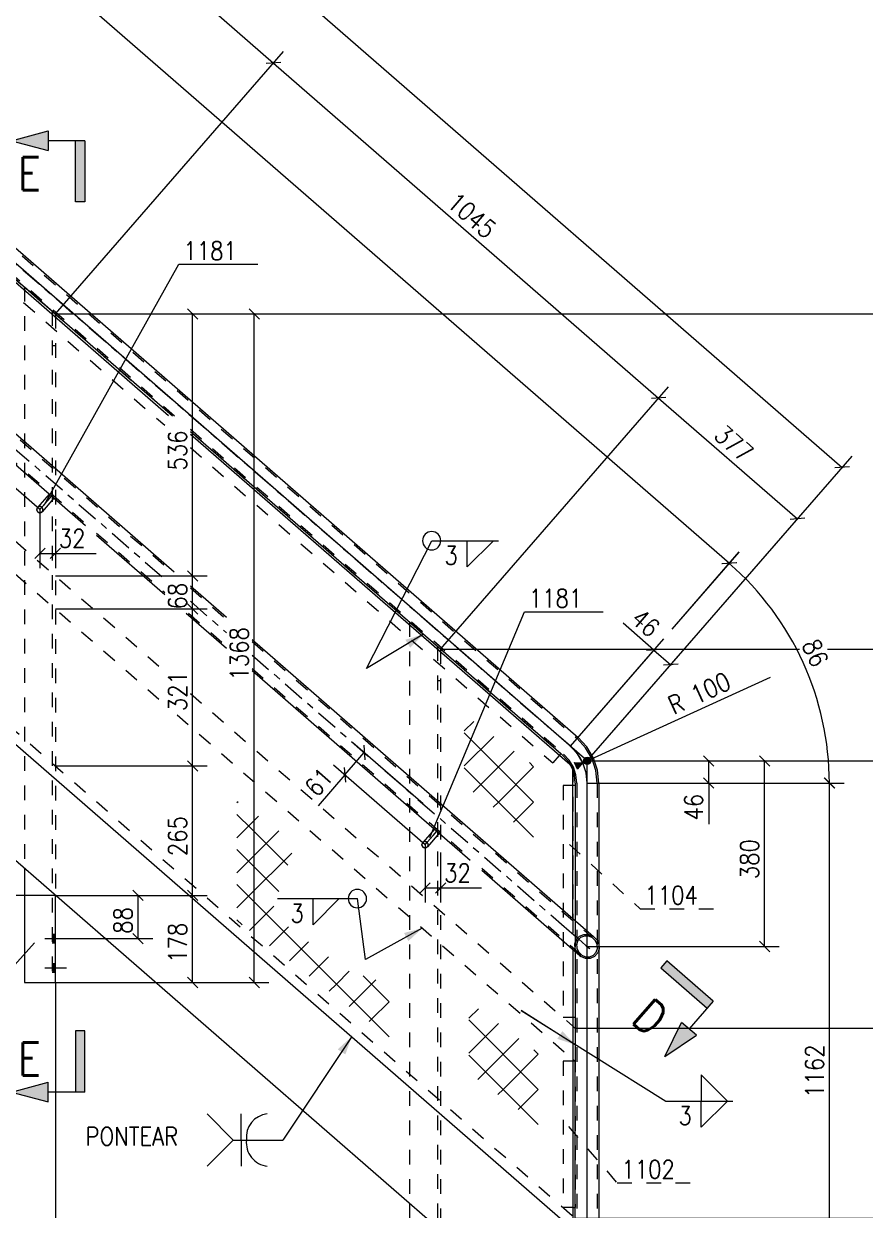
# Model space of a CAD drawing. Header units: millimetres. Extents: x 5 to 846, y 5 to 599.
# Drawn here: x 666.5 to 781.3, y 139 to 300.9 of the extents above; entities that cross this region are included whole.
import ezdxf

# ---------------------------------------------------------------- set-up
doc = ezdxf.new("R2010")
doc.units = ezdxf.units.MM
for name, pattern in [('XKITLINE00', [0]), ('XKITLINE02', [4, 2, -2]), ('XKITLINE03', [6, 3, -1, 1, -1])]:
    doc.linetypes.add(name, pattern=pattern)
for name, color, linetype, lineweight in [('Corte', 7, 'Continuous', 0), ('Cota', 4, 'Continuous', 0), ('Marca da peça', 2, 'Continuous', 0), ('Objeto gráfico', 3, 'Continuous', 0), ('Parafuso', 3, 'Continuous', 0), ('Peça', 2, 'Continuous', 0), ('Solda', 1, 'Continuous', 0)]:
    doc.layers.add(name, color=color, linetype=linetype, lineweight=lineweight)
doc.styles.add('ROMANS', font='ROMANS__.TTF')
doc.styles.add('SIMPLEX', font='SIMPLEX_.TTF')

# ---------------------------------------------------------------- blocks, each defined once
blk = doc.blocks.new('*A59')
at = {"layer": 'Peça', "color": 4, "linetype": 'XKITLINE00', "lineweight": 0}
for p, q in [((686.26, 247.41), (560.17, 357.06)), ((553.63, 299.78), (741.41, 136.49)), ((741.35, 199.51), (689.22, 244.84)), ((741.41, 178.83), (741.41, 199.37)), ((741.41, 174.61), (741.41, 136.49))]:
    blk.add_line(p, q, dxfattribs=at)
at = {"layer": 'Peça', "color": 7, "linetype": 'XKITLINE02', "lineweight": 0}
for p, q in [((741.35, 199.51), (741.41, 199.46)), ((741.41, 199.46), (741.41, 178.83)), ((741.41, 178.83), (741.41, 174.61))]:
    blk.add_line(p, q, dxfattribs=at)
blk = doc.blocks.new('*A60')
at = {"layer": 'Peça', "color": 7, "linetype": 'XKITLINE02', "lineweight": 0}
for p, q in [((561.71, 355.72), (560.83, 354.72)), ((560.83, 354.72), (685.72, 246.12)), ((689.22, 243.08), (738.66, 200.08)), ((739.54, 201.09), (738.66, 200.08))]:
    blk.add_line(p, q, dxfattribs=at)
at = {"layer": 'Peça', "color": 4, "linetype": 'XKITLINE00', "lineweight": 0}
for p, q in [((561.93, 355.97), (561.71, 355.72)), ((561.93, 355.97), (686.77, 247.41)), ((689.22, 245.29), (739.76, 201.34)), ((739.76, 201.34), (739.54, 201.09))]:
    blk.add_line(p, q, dxfattribs=at)
blk = doc.blocks.new('*A61')
at = {"layer": 'Peça'}
blk.add_hatch(color=7, dxfattribs=at).paths.add_polyline_path([(743.33, 199.84), (743.31, 199.84), (743.28, 199.85), (743.26, 199.85), (743.24, 199.86), (743.21, 199.86), (743.19, 199.87), (743.17, 199.88), (743.14, 199.89), (743.12, 199.9), (743.1, 199.91), (743.08, 199.92), (743.06, 199.94), (743.04, 199.95), (743.02, 199.97), (743, 199.99), (742.99, 200), (742.97, 200.02), (742.96, 200.04), (742.94, 200.06), (742.93, 200.08), (742.92, 200.1), (742.91, 200.13), (742.9, 200.15), (742.89, 200.17), (742.88, 200.2), (742.87, 200.22), (742.87, 200.24), (742.86, 200.27), (742.86, 200.29), (742.86, 200.32), (742.86, 200.34), (742.86, 200.37), (742.86, 200.39), (742.86, 200.41), (742.87, 200.44), (742.87, 200.46), (742.88, 200.49), (742.89, 200.51), (742.9, 200.53), (742.91, 200.55), (742.92, 200.58), (742.93, 200.6), (742.94, 200.62), (742.96, 200.64), (742.97, 200.66), (742.99, 200.68), (743, 200.69), (743.02, 200.71), (743.04, 200.73), (743.06, 200.74), (743.08, 200.76), (743.1, 200.77), (743.12, 200.78), (743.14, 200.79), (743.17, 200.8), (743.19, 200.81), (743.21, 200.82), (743.24, 200.83), (743.26, 200.83), (743.28, 200.84), (743.31, 200.84), (743.33, 200.84), (743.36, 200.84), (743.38, 200.84), (743.41, 200.84), (743.43, 200.84), (743.46, 200.83), (743.48, 200.83), (743.5, 200.82), (743.53, 200.81), (743.55, 200.8), (743.57, 200.79), (743.59, 200.78), (743.61, 200.77), (743.64, 200.76), (743.66, 200.74), (743.67, 200.73), (743.69, 200.71), (743.71, 200.69), (743.73, 200.68), (743.74, 200.66), (743.76, 200.64), (743.77, 200.62), (743.79, 200.6), (743.8, 200.58), (743.81, 200.55), (743.82, 200.53), (743.83, 200.51), (743.84, 200.49), (743.84, 200.46), (743.85, 200.44), (743.85, 200.41), (743.86, 200.39), (743.86, 200.37), (743.86, 200.34), (743.86, 200.32), (743.86, 200.29), (743.85, 200.27), (743.85, 200.24), (743.84, 200.22), (743.84, 200.2), (743.83, 200.17), (743.82, 200.15), (743.81, 200.13), (743.8, 200.1), (743.79, 200.08), (743.77, 200.06), (743.76, 200.04), (743.74, 200.02), (743.73, 200), (743.71, 199.99), (743.69, 199.97), (743.67, 199.95), (743.66, 199.94), (743.64, 199.92), (743.61, 199.91), (743.59, 199.9), (743.57, 199.89), (743.55, 199.88), (743.53, 199.87), (743.5, 199.86), (743.48, 199.86), (743.46, 199.85), (743.43, 199.85), (743.41, 199.84), (743.38, 199.84), (743.36, 199.84)], flags=17)
blk.add_hatch(color=7, dxfattribs=at).paths.add_polyline_path([(743.33, 199.84), (743.31, 199.84), (743.28, 199.85), (743.26, 199.85), (743.24, 199.86), (743.21, 199.86), (743.19, 199.87), (743.17, 199.88), (743.14, 199.89), (743.12, 199.9), (743.1, 199.91), (743.08, 199.92), (743.06, 199.94), (743.04, 199.95), (743.02, 199.97), (743, 199.99), (742.99, 200), (742.97, 200.02), (742.96, 200.04), (742.94, 200.06), (742.93, 200.08), (742.92, 200.1), (742.91, 200.13), (742.9, 200.15), (742.89, 200.17), (742.88, 200.2), (742.87, 200.22), (742.87, 200.24), (742.86, 200.27), (742.86, 200.29), (742.86, 200.32), (742.86, 200.34), (742.86, 200.37), (742.86, 200.39), (742.86, 200.41), (742.87, 200.44), (742.87, 200.46), (742.88, 200.49), (742.89, 200.51), (742.9, 200.53), (742.91, 200.55), (742.92, 200.58), (742.93, 200.6), (742.94, 200.62), (742.96, 200.64), (742.97, 200.66), (742.99, 200.68), (743, 200.69), (743.02, 200.71), (743.04, 200.73), (743.06, 200.74), (743.08, 200.76), (743.1, 200.77), (743.12, 200.78), (743.14, 200.79), (743.17, 200.8), (743.19, 200.81), (743.21, 200.82), (743.24, 200.83), (743.26, 200.83), (743.28, 200.84), (743.31, 200.84), (743.33, 200.84), (743.36, 200.84), (743.38, 200.84), (743.41, 200.84), (743.43, 200.84), (743.46, 200.83), (743.48, 200.83), (743.5, 200.82), (743.53, 200.81), (743.55, 200.8), (743.57, 200.79), (743.59, 200.78), (743.61, 200.77), (743.64, 200.76), (743.66, 200.74), (743.67, 200.73), (743.69, 200.71), (743.71, 200.69), (743.73, 200.68), (743.74, 200.66), (743.76, 200.64), (743.77, 200.62), (743.79, 200.6), (743.8, 200.58), (743.81, 200.55), (743.82, 200.53), (743.83, 200.51), (743.84, 200.49), (743.84, 200.46), (743.85, 200.44), (743.85, 200.41), (743.86, 200.39), (743.86, 200.37), (743.86, 200.34), (743.86, 200.32), (743.86, 200.29), (743.85, 200.27), (743.85, 200.24), (743.84, 200.22), (743.84, 200.2), (743.83, 200.17), (743.82, 200.15), (743.81, 200.13), (743.8, 200.1), (743.79, 200.08), (743.77, 200.06), (743.76, 200.04), (743.74, 200.02), (743.73, 200), (743.71, 199.99), (743.69, 199.97), (743.67, 199.95), (743.66, 199.94), (743.64, 199.92), (743.61, 199.91), (743.59, 199.9), (743.57, 199.89), (743.55, 199.88), (743.53, 199.87), (743.5, 199.86), (743.48, 199.86), (743.46, 199.85), (743.43, 199.85), (743.41, 199.84), (743.38, 199.84), (743.36, 199.84)], flags=17)
at = {"layer": 'Peça', "color": 7, "linetype": 'XKITLINE00', "lineweight": 0}
for p, q in [((743.36, 200.34), (551.69, 367.01)), ((743.36, 119.82), (743.36, 200.34))]:
    blk.add_line(p, q, dxfattribs=at)
at = {"layer": 'Peça', "color": 7, "linetype": 'XKITLINE02', "lineweight": 0}
for p, q in [((563.65, 358.46), (741.98, 203.39)), ((561.82, 356.36), (687.1, 247.41)), ((561.93, 355.97), (686.77, 247.41)), ((689.22, 245.57), (740.15, 201.28)), ((689.22, 245.29), (739.76, 201.34)), ((743.15, 202.12), (741.98, 203.39)), ((740.92, 200.46), (740.15, 201.28)), ((744.03, 200.64), (743.15, 202.12)), ((741.49, 199.49), (740.92, 200.46)), ((741.1, 199.73), (741.29, 199.4)), ((741.29, 199.4), (741.41, 199.03)), ((741.84, 198.42), (741.49, 199.49)), ((744.57, 199.01), (744.03, 200.64)), ((741.96, 197.3), (741.84, 198.42)), ((744.75, 197.3), (744.57, 199.01)), ((741.75, 196.97), (741.75, 165.32)), ((741.96, 197.3), (741.96, 119.82)), ((744.75, 197.3), (744.75, 119.82)), ((744.97, 175.35), (744.97, 174.61)), ((741.75, 163.88), (741.75, 139.42))]:
    blk.add_line(p, q, dxfattribs=at)
at = {"layer": 'Peça', "color": 4, "linetype": 'XKITLINE00', "lineweight": 0}
for p, q in [((563.79, 358.62), (742.12, 203.55)), ((743.32, 202.25), (742.12, 203.55)), ((739.76, 201.34), (740.01, 201.12)), ((740.74, 200.33), (740.01, 201.12)), ((744.22, 200.73), (743.32, 202.25)), ((744.78, 199.06), (744.22, 200.73)), ((740.74, 200.33), (741.1, 199.73)), ((741.41, 199.03), (741.63, 198.38)), ((741.75, 197.3), (741.63, 198.38)), ((744.97, 197.3), (744.78, 199.06)), ((741.75, 197.3), (741.75, 196.97)), ((744.97, 197.3), (744.97, 175.35)), ((744.97, 174.61), (744.97, 119.82)), ((741.75, 165.32), (741.75, 163.88)), ((741.75, 137.97), (741.75, 139.42))]:
    blk.add_line(p, q, dxfattribs=at)
at = {"layer": 'Peça', "color": 7, "linetype": 'XKITLINE03', "lineweight": 0}
for p, q in [((741.07, 202.33), (562.73, 357.41)), ((742.03, 201.29), (741.07, 202.33)), ((742.76, 200.07), (742.03, 201.29)), ((743.21, 198.72), (742.76, 200.07)), ((743.36, 197.3), (743.21, 198.72)), ((743.36, 119.82), (743.36, 197.3))]:
    blk.add_line(p, q, dxfattribs=at)
at = {"layer": 'Peça', "color": 7, "linetype": 'XKITLINE00', "lineweight": 0}
blk.add_circle((743.36, 200.34), 0.5, dxfattribs=at)
blk.add_circle((743.36, 200.34), 0.5, dxfattribs=at)
blk = doc.blocks.new('*A62')
at = {"layer": 'Peça', "color": 4, "linetype": 'XKITLINE00', "lineweight": 0}
blk.add_line((741.75, 120.3), (553.3, 284.17), dxfattribs=at)
at = {"layer": 'Peça', "color": 7, "linetype": 'XKITLINE02', "lineweight": 0}
blk.add_line((634.15, 231.53), (741.41, 138.26), dxfattribs=at)
blk = doc.blocks.new('*A63')
at = {"layer": 'Peça', "color": 7, "linetype": 'XKITLINE02', "lineweight": 0}
for p, q in [((553.63, 327.45), (685.72, 212.6)), ((553.63, 322.95), (685.72, 208.09)), ((689.22, 209.55), (741.41, 164.16)), ((687.42, 206.61), (741.41, 159.66))]:
    blk.add_line(p, q, dxfattribs=at)
at = {"layer": 'Peça', "color": 4, "linetype": 'XKITLINE00', "lineweight": 0}
for p, q in [((741.41, 164.16), (741.75, 163.88)), ((741.75, 163.88), (741.75, 159.37)), ((741.41, 159.66), (741.75, 159.37))]:
    blk.add_line(p, q, dxfattribs=at)
blk = doc.blocks.new('*A65')
at = {"layer": 'Parafuso'}
for points in [[(670.8, 175.51), (670.38, 175.51), (670.38, 176.71), (670.8, 176.71)], [(670.8, 171.51), (670.38, 171.51), (670.38, 172.71), (670.8, 172.71)]]:
    blk.add_hatch(color=7, dxfattribs=at).paths.add_polyline_path(points, flags=17)
at = {"layer": 'Parafuso', "color": 7, "linetype": 'XKITLINE00', "lineweight": 0}
for p, q in [((670.38, 176.71), (670.8, 176.71)), ((669.38, 176.11), (672.34, 176.11)), ((670.38, 175.51), (670.8, 175.51)), ((669.38, 172.11), (672.34, 172.11)), ((670.38, 172.71), (670.8, 172.71)), ((670.38, 171.51), (670.8, 171.51))]:
    blk.add_line(p, q, dxfattribs=at)
blk = doc.blocks.new('*A67')
at = {"layer": 'Peça', "color": 7, "linetype": 'XKITLINE03', "lineweight": 0}
for p, q in [((556.3, 337.69), (685.72, 225.15)), ((689.22, 222.11), (694.14, 217.83)), ((697.64, 214.78), (738.72, 179.06)), ((738.72, 179.06), (739.84, 178.09)), ((739.84, 178.09), (740.9, 177.16)), ((740.9, 177.16), (741.86, 176.34)), ((741.86, 176.34), (742.65, 175.64)), ((742.65, 175.64), (743.25, 175.12)), ((743.25, 175.12), (743.62, 174.8)), ((743.62, 174.8), (743.75, 174.69)), ((743.75, 174.69), (743.75, 174.69))]:
    blk.add_line(p, q, dxfattribs=at)
at = {"layer": 'Peça', "color": 7, "linetype": 'XKITLINE02', "lineweight": 0}
for p, q in [((627.86, 273.64), (675.24, 232.44)), ((647.87, 259.89), (686.69, 226.13)), ((676.41, 231.42), (685.72, 223.33)), ((689.22, 223.93), (694.14, 219.65)), ((688.98, 220.49), (694.14, 216)), ((697.64, 216.61), (744.1, 176.21)), ((697.64, 212.96), (727.71, 186.81)), ((728.97, 185.72), (742.63, 173.84)), ((741.88, 175.99), (742.31, 176.44)), ((742.31, 176.44), (742.92, 176.67)), ((742.99, 176.44), (742.47, 176.24)), ((742.92, 176.67), (743.43, 176.64)), ((743.24, 176.42), (742.99, 176.44)), ((743.57, 176.42), (743.24, 176.42)), ((743.43, 176.64), (743.6, 176.64)), ((744.1, 176.21), (743.57, 176.42)), ((743.6, 176.64), (744.21, 176.4)), ((743.88, 176.69), (744.21, 176.4)), ((741.68, 175.38), (741.88, 175.99)), ((741.75, 174.7), (741.68, 175.38)), ((742.09, 175.85), (741.92, 175.32)), ((741.92, 175.32), (741.96, 174.95)), ((741.96, 174.95), (741.97, 174.74)), ((742.47, 176.24), (742.09, 175.85)), ((744.51, 175.82), (744.1, 176.21)), ((744.21, 176.4), (744.69, 175.94)), ((744.75, 175.31), (744.51, 175.82)), ((744.69, 175.94), (744.81, 175.69)), ((744.78, 174.75), (744.75, 175.31)), ((742.03, 174.11), (741.75, 174.7)), ((741.97, 174.74), (742.21, 174.23)), ((742.51, 173.65), (742.03, 174.11)), ((742.21, 174.23), (742.63, 173.84)), ((742.36, 173.79), (742.38, 173.77)), ((742.38, 173.77), (742.51, 173.65)), ((743.13, 173.41), (742.51, 173.65)), ((742.63, 173.84), (743.16, 173.63)), ((743.77, 173.41), (743.13, 173.41)), ((743.16, 173.63), (743.72, 173.63)), ((743.72, 173.63), (744.22, 173.84)), ((744.36, 173.66), (743.77, 173.41)), ((744.22, 173.84), (744.6, 174.24)), ((744.79, 174.11), (744.36, 173.66)), ((744.6, 174.24), (744.78, 174.75)), ((744.81, 174.18), (744.79, 174.11))]:
    blk.add_line(p, q, dxfattribs=at)
at = {"layer": 'Peça', "color": 4, "linetype": 'XKITLINE00', "lineweight": 0}
for p, q in [((627.86, 273.36), (674.91, 232.44)), ((648.01, 260.05), (687.01, 226.13)), ((676.41, 231.13), (685.72, 223.04)), ((689.22, 224.22), (694.14, 219.93)), ((688.65, 220.49), (694.14, 215.72)), ((697.64, 216.89), (743.88, 176.69)), ((697.64, 212.67), (727.38, 186.81)), ((728.97, 185.43), (742.36, 173.79)), ((744.81, 175.69), (744.97, 175.35)), ((744.97, 175.35), (745, 174.71)), ((745, 174.71), (744.81, 174.18))]:
    blk.add_line(p, q, dxfattribs=at)
blk = doc.blocks.new('*A68')
at = {"layer": 'Peça', "color": 4, "linetype": 'XKITLINE00', "lineweight": 0}
for p, q in [((722.53, 191.03), (720.92, 189.19)), ((723.16, 190.48), (722.53, 191.03)), ((723.16, 190.48), (721.56, 188.63)), ((720.82, 188.88), (720.92, 189.19)), ((720.96, 188.59), (720.82, 188.88)), ((721.27, 188.49), (720.96, 188.59)), ((721.56, 188.63), (721.27, 188.49))]:
    blk.add_line(p, q, dxfattribs=at)
at = {"layer": 'Peça', "color": 7, "linetype": 'XKITLINE03', "lineweight": 0}
for p, q in [((721.56, 189.28), (721.92, 189.69)), ((721.92, 189.69), (722.34, 190.17)), ((722.34, 190.17), (722.84, 190.75)), ((721.24, 188.91), (721.32, 189)), ((721.24, 188.91), (721.24, 188.91)), ((721.32, 189), (721.56, 189.28))]:
    blk.add_line(p, q, dxfattribs=at)
at = {"layer": 'Peça', "color": 7, "linetype": 'XKITLINE02', "lineweight": 0}
for start, end in [(48.9909, 228.9909), (228.9909, 48.9909)]:
    blk.add_arc((721.24, 188.91), 0.423, start, end, dxfattribs=at)
blk = doc.blocks.new('*A70')
at = {"layer": 'Peça', "color": 4, "linetype": 'XKITLINE00', "lineweight": 0}
for p, q in [((669.97, 236.73), (668.37, 234.89)), ((670.61, 236.18), (669.97, 236.73)), ((668.26, 234.58), (668.37, 234.89)), ((670.61, 236.18), (669, 234.33)), ((668.41, 234.29), (668.26, 234.58)), ((668.71, 234.19), (668.41, 234.29)), ((669, 234.33), (668.71, 234.19))]:
    blk.add_line(p, q, dxfattribs=at)
at = {"layer": 'Peça', "color": 7, "linetype": 'XKITLINE03', "lineweight": 0}
for p, q in [((669.78, 235.87), (670.29, 236.46)), ((668.69, 234.61), (668.77, 234.71)), ((668.77, 234.71), (669.01, 234.98)), ((669.01, 234.98), (669.36, 235.39)), ((669.36, 235.39), (669.78, 235.87)), ((668.69, 234.61), (668.69, 234.61))]:
    blk.add_line(p, q, dxfattribs=at)
at = {"layer": 'Peça', "color": 7, "linetype": 'XKITLINE02', "lineweight": 0}
for start, end in [(48.9909, 228.9909), (228.9909, 48.9909)]:
    blk.add_arc((668.69, 234.61), 0.423, start, end, dxfattribs=at)
blk = doc.blocks.new('*A71')
at = {"layer": 'Peça', "color": 7, "linetype": 'XKITLINE02', "lineweight": 0}
for p, q in [((719.12, 219.28), (723.36, 215.6)), ((719.12, 219.28), (719.12, 139.97)), ((722.93, 215.97), (722.93, 124.41)), ((723.36, 215.6), (723.36, 186.81)), ((722.93, 211.3), (723.36, 211.3)), ((723.36, 183.31), (723.36, 136.29))]:
    blk.add_line(p, q, dxfattribs=at)
at = {"layer": 'Peça', "color": 4, "linetype": 'XKITLINE00', "lineweight": 0}
for p, q in [((719.12, 139.97), (719.12, 124.41)), ((723.36, 124.41), (723.36, 136.29)), ((719.12, 124.41), (723.36, 124.41))]:
    blk.add_line(p, q, dxfattribs=at)
blk = doc.blocks.new('*A72')
at = {"layer": 'Peça', "color": 7, "linetype": 'XKITLINE02', "lineweight": 0}
for p, q in [((740.08, 159.37), (740.08, 139.42)), ((741.41, 159.37), (740.08, 159.37)), ((741.41, 139.42), (740.08, 139.42))]:
    blk.add_line(p, q, dxfattribs=at)
at = {"layer": 'Peça', "color": 4, "linetype": 'XKITLINE00', "lineweight": 0}
for p, q in [((741.75, 159.37), (741.41, 159.37)), ((741.75, 139.42), (741.75, 159.37)), ((741.41, 139.42), (741.75, 139.42))]:
    blk.add_line(p, q, dxfattribs=at)
blk = doc.blocks.new('*A75')
at = {"layer": 'Peça', "color": 7, "linetype": 'XKITLINE02', "lineweight": 0}
for p, q in [((740.08, 196.97), (740.08, 165.32)), ((741.41, 196.97), (740.08, 196.97)), ((741.75, 178.54), (741.75, 174.32)), ((741.41, 165.32), (740.08, 165.32))]:
    blk.add_line(p, q, dxfattribs=at)
at = {"layer": 'Peça', "color": 4, "linetype": 'XKITLINE00', "lineweight": 0}
for p, q in [((741.75, 196.97), (741.41, 196.97)), ((741.75, 196.97), (741.75, 178.54)), ((741.75, 174.32), (741.75, 165.32)), ((741.75, 165.32), (741.41, 165.32))]:
    blk.add_line(p, q, dxfattribs=at)
blk = doc.blocks.new('*A79')
at = {"layer": 'Peça', "color": 4, "linetype": 'XKITLINE00', "lineweight": 0}
for p, q in [((666.57, 264.98), (670.8, 261.3)), ((666.57, 185.67), (666.57, 170.11)), ((670.8, 170.11), (670.8, 181.99)), ((666.57, 170.11), (670.8, 170.11))]:
    blk.add_line(p, q, dxfattribs=at)
at = {"layer": 'Peça', "color": 7, "linetype": 'XKITLINE02', "lineweight": 0}
for p, q in [((666.57, 264.98), (666.57, 185.67)), ((670.38, 261.67), (670.38, 170.11)), ((670.8, 261.3), (670.8, 232.44)), ((670.38, 257), (670.8, 257)), ((670.8, 228.94), (670.8, 181.99))]:
    blk.add_line(p, q, dxfattribs=at)
blk = doc.blocks.new('*A126')
at = {"layer": 'Objeto gráfico', "color": 2, "linetype": 'XKITLINE00', "lineweight": 0}
for p, q in [((695.58, 194.65), (695.73, 194.8)), ((697.55, 191.07), (695.58, 193.03)), ((695.58, 189.86), (698.51, 192.79)), ((702.5, 186.12), (697.55, 191.07)), ((695.58, 185.07), (701.3, 190.79)), ((701.29, 182.54), (695.58, 188.25)), ((697.17, 181.87), (703.05, 187.75)), ((716.33, 162.71), (695.58, 183.46)), ((695.58, 180.28), (697.17, 181.87)), ((699.56, 179.47), (700.59, 180.51)), ((696.28, 177.97), (695.58, 178.67)), ((697.29, 177.2), (699.56, 179.47)), ((700.01, 175.13), (701.96, 177.08)), ((701.96, 177.08), (702.61, 177.73)), ((704.35, 174.68), (705.35, 175.68)), ((702.73, 173.06), (704.35, 174.68)), ((706.75, 172.29), (708.08, 173.62)), ((705.45, 170.99), (706.75, 172.29)), ((709.14, 169.9), (710.9, 171.66)), ((711.54, 167.5), (714.51, 170.48)), ((716.33, 167.5), (712.79, 171.04)), ((708.17, 168.92), (709.14, 169.9)), ((710.89, 166.85), (711.54, 167.5)), ((713.93, 165.11), (716.33, 167.5)), ((713.61, 164.78), (713.93, 165.11))]:
    blk.add_line(p, q, dxfattribs=at)
blk = doc.blocks.new('*A128')
at = {"layer": 'Objeto gráfico', "color": 2, "linetype": 'XKITLINE00', "lineweight": 0}
for p, q in [((727.24, 165.25), (728.52, 166.53)), ((736.69, 155.54), (727.24, 165)), ((727.24, 160.46), (731.28, 164.5)), ((729.51, 157.94), (734.03, 162.46)), ((731.9, 155.54), (736.69, 160.33)), ((736.69, 160.33), (736.11, 160.91)), ((736.69, 150.75), (727.24, 160.21)), ((728.44, 156.87), (729.51, 157.94)), ((731.19, 154.83), (731.9, 155.54)), ((734.3, 153.15), (736.69, 155.54)), ((733.94, 152.79), (734.3, 153.15))]:
    blk.add_line(p, q, dxfattribs=at)
blk = doc.blocks.new('*A134')
at = {"layer": 'Objeto gráfico', "color": 2, "linetype": 'XKITLINE00', "lineweight": 0}
for p, q in [((726.6, 204.44), (727.89, 205.72)), ((736.06, 194.73), (726.6, 204.19)), ((726.6, 199.65), (730.64, 203.69)), ((728.87, 197.13), (733.39, 201.65)), ((736.06, 189.94), (726.6, 199.4)), ((731.27, 194.73), (736.06, 199.52)), ((736.06, 199.52), (735.48, 200.1)), ((727.81, 196.06), (728.87, 197.13)), ((730.56, 194.02), (731.27, 194.73)), ((733.66, 192.34), (736.06, 194.73)), ((733.31, 191.98), (733.66, 192.34))]:
    blk.add_line(p, q, dxfattribs=at)
blk = doc.blocks.new('*A343')
at = {"layer": 'Cota', "color": 7, "linetype": 'XKITLINE00', "lineweight": 0}
for p, q in [((586.51, 407.05), (778.17, 240.38)), ((743.36, 200.34), (779.52, 241.92)), ((779.17, 240.45), (777.17, 240.31))]:
    blk.add_line(p, q, dxfattribs=at)
at = {"layer": 'Cota', "color": 3}
blk.add_point((778.17, 240.38), dxfattribs=at)
blk = doc.blocks.new('*A344')
at = {"layer": 'Cota', "color": 7, "linetype": 'XKITLINE00', "lineweight": 0}
for p, q in [((723.36, 215.6), (754.47, 251.37)), ((754.12, 249.9), (752.13, 249.76)), ((753.12, 249.83), (772.07, 233.36)), ((743.36, 200.34), (773.41, 234.9)), ((773.06, 233.43), (771.07, 233.29))]:
    blk.add_line(p, q, dxfattribs=at)
at = {"layer": 'Cota', "color": 3}
for p in [(753.12, 249.83), (772.07, 233.36)]:
    blk.add_point(p, dxfattribs=at)
at = {"layer": 'Cota', "color": 3, "style": 'SIMPLEX', "width": 0.85}
blk.add_text('377', height=2.5, rotation=-41.0066, dxfattribs=at).set_placement((760.49, 244.48))
blk = doc.blocks.new('*A345')
at = {"layer": 'Cota', "color": 7, "linetype": 'XKITLINE00', "lineweight": 0}
for p, q in [((670.8, 261.3), (701.91, 297.08)), ((701.56, 295.6), (699.57, 295.46)), ((700.57, 295.53), (753.12, 249.83)), ((723.36, 215.6), (754.47, 251.37)), ((754.12, 249.9), (752.13, 249.76))]:
    blk.add_line(p, q, dxfattribs=at)
at = {"layer": 'Cota', "color": 3}
for p in [(700.57, 295.53), (753.12, 249.83)]:
    blk.add_point(p, dxfattribs=at)
at = {"layer": 'Cota', "color": 3, "style": 'SIMPLEX', "width": 0.85}
blk.add_text('1045', height=2.5, rotation=-41.0066, dxfattribs=at).set_placement((724.04, 276.18))
blk = doc.blocks.new('*A348')
at = {"layer": 'Cota', "color": 7, "linetype": 'XKITLINE00', "lineweight": 0}
for p, q in [((622.25, 303.52), (675.56, 303.52)), ((679.28, 303.52), (788.12, 303.52)), ((785.41, 304.23), (786.82, 302.81)), ((786.12, 261.3), (786.12, 303.52)), ((670.8, 261.3), (788.12, 261.3)), ((785.41, 262.01), (786.82, 260.59))]:
    blk.add_line(p, q, dxfattribs=at)
at = {"layer": 'Cota', "color": 3}
for p in [(786.12, 303.52), (786.12, 261.3)]:
    blk.add_point(p, dxfattribs=at)
at = {"layer": 'Cota', "color": 3, "style": 'SIMPLEX', "width": 0.85}
blk.add_text('633', height=2.5, rotation=90.0002, dxfattribs=at).set_placement((785.32, 278.93))
blk = doc.blocks.new('*A349')
at = {"layer": 'Cota', "color": 7, "linetype": 'XKITLINE00', "lineweight": 0}
for p, q in [((670.8, 261.3), (788.12, 261.3)), ((785.41, 262.01), (786.82, 260.59)), ((786.12, 215.6), (786.12, 261.3)), ((723.36, 215.6), (772.33, 215.6)), ((776.18, 215.6), (788.12, 215.6)), ((785.41, 216.3), (786.82, 214.89))]:
    blk.add_line(p, q, dxfattribs=at)
at = {"layer": 'Cota', "color": 3}
for p in [(786.12, 261.3), (786.12, 215.6)]:
    blk.add_point(p, dxfattribs=at)
at = {"layer": 'Cota', "color": 3, "style": 'SIMPLEX', "width": 0.85}
blk.add_text('686', height=2.5, rotation=90.0002, dxfattribs=at).set_placement((785.32, 234.97))
blk = doc.blocks.new('*A350')
at = {"layer": 'Cota', "color": 7, "linetype": 'XKITLINE00', "lineweight": 0}
for p, q in [((723.36, 215.6), (772.33, 215.6)), ((776.18, 215.6), (788.12, 215.6)), ((785.41, 216.3), (786.82, 214.89)), ((786.12, 200.34), (786.12, 215.6)), ((785.41, 201.05), (786.82, 199.63)), ((743.36, 200.34), (788.12, 200.34))]:
    blk.add_line(p, q, dxfattribs=at)
at = {"layer": 'Cota', "color": 3}
for p in [(786.12, 215.6), (786.12, 200.34)]:
    blk.add_point(p, dxfattribs=at)
at = {"layer": 'Cota', "color": 3, "style": 'SIMPLEX', "width": 0.85}
blk.add_text('229', height=2.5, rotation=90.0002, dxfattribs=at).set_placement((785.32, 204.49))
blk = doc.blocks.new('*A351')
at = {"layer": 'Cota', "color": 7, "linetype": 'XKITLINE00', "lineweight": 0}
for p, q in [((785.41, 201.05), (786.82, 199.63)), ((743.36, 200.34), (788.12, 200.34)), ((786.12, 163.87), (786.12, 200.34)), ((741.75, 163.87), (788.12, 163.87)), ((785.41, 164.58), (786.82, 163.17))]:
    blk.add_line(p, q, dxfattribs=at)
at = {"layer": 'Cota', "color": 3}
for p in [(786.12, 200.34), (786.12, 163.87)]:
    blk.add_point(p, dxfattribs=at)
at = {"layer": 'Cota', "color": 3, "style": 'SIMPLEX', "width": 0.85}
blk.add_text('547', height=2.5, rotation=90.0002, dxfattribs=at).set_placement((785.32, 178.63))
blk = doc.blocks.new('*A352')
at = {"layer": 'Cota', "color": 7, "linetype": 'XKITLINE00', "lineweight": 0}
for p, q in [((741.75, 163.87), (788.12, 163.87)), ((785.41, 164.58), (786.82, 163.17)), ((786.12, 137.97), (786.12, 163.87)), ((741.75, 137.97), (788.12, 137.97)), ((785.41, 138.68), (786.82, 137.26))]:
    blk.add_line(p, q, dxfattribs=at)
at = {"layer": 'Cota', "color": 3}
for p in [(786.12, 163.87), (786.12, 137.97)]:
    blk.add_point(p, dxfattribs=at)
at = {"layer": 'Cota', "color": 3, "style": 'SIMPLEX', "width": 0.85}
blk.add_text('389', height=2.5, rotation=90.0002, dxfattribs=at).set_placement((785.32, 147.44))
blk = doc.blocks.new('*A354')
at = {"layer": 'Cota', "color": 7, "linetype": 'XKITLINE00', "lineweight": 0}
blk.add_line((743.36, 200.34), (798.88, 200.34), dxfattribs=at)
blk = doc.blocks.new('*A357')
at = {"layer": 'Cota', "color": 7, "linetype": 'XKITLINE00', "lineweight": 0}
for p, q in [((584.44, 382.37), (762.77, 227.29)), ((754.97, 218.32), (764.11, 228.84)), ((763.77, 227.36), (761.77, 227.22)), ((741.07, 202.33), (752.67, 215.68))]:
    blk.add_line(p, q, dxfattribs=at)
at = {"layer": 'Cota', "color": 3}
blk.add_point((762.77, 227.29), dxfattribs=at)
blk = doc.blocks.new('*A358')
at = {"layer": 'Cota', "color": 7, "linetype": 'XKITLINE00', "lineweight": 0}
for p, q in [((752.47, 215.45), (748.26, 219.12)), ((752.47, 215.45), (748.26, 219.12)), ((741.07, 202.33), (753.82, 217)), ((753.47, 215.52), (751.48, 215.38)), ((752.47, 215.45), (754.77, 213.46)), ((743.36, 200.34), (756.11, 215.01)), ((755.76, 213.53), (753.77, 213.39))]:
    blk.add_line(p, q, dxfattribs=at)
at = {"layer": 'Cota', "color": 3}
for p in [(752.47, 215.45), (754.77, 213.46)]:
    blk.add_point(p, dxfattribs=at)
at = {"layer": 'Cota', "color": 3, "style": 'SIMPLEX', "width": 0.85}
blk.add_text('46', height=2.5, rotation=-41.0066, dxfattribs=at).set_placement((749.14, 219.41))
blk = doc.blocks.new('*A361')
at = {"layer": 'Cota', "color": 7, "linetype": 'XKITLINE00', "lineweight": 0}
for p, q in [((622.25, 212.33), (622.25, 101.49)), ((670.8, 170.11), (670.8, 101.49)), ((622.95, 104.2), (621.54, 102.78)), ((671.51, 104.2), (670.09, 102.78)), ((622.25, 103.49), (670.8, 103.49))]:
    blk.add_line(p, q, dxfattribs=at)
at = {"layer": 'Cota', "color": 3}
for p in [(622.25, 103.49), (670.8, 103.49)]:
    blk.add_point(p, dxfattribs=at)
at = {"layer": 'Cota', "color": 3, "style": 'SIMPLEX', "width": 0.85}
blk.add_text('728', height=2.5, dxfattribs=at).set_placement((643.04, 104.29))
blk = doc.blocks.new('*A362')
at = {"layer": 'Cota', "color": 7, "linetype": 'XKITLINE00', "lineweight": 0}
for p, q in [((670.8, 170.11), (670.8, 101.49)), ((723.36, 124.41), (723.36, 101.49)), ((671.51, 104.2), (670.09, 102.78)), ((724.06, 104.2), (722.65, 102.78)), ((670.8, 103.49), (723.36, 103.49))]:
    blk.add_line(p, q, dxfattribs=at)
at = {"layer": 'Cota', "color": 3}
for p in [(670.8, 103.49), (723.36, 103.49)]:
    blk.add_point(p, dxfattribs=at)
at = {"layer": 'Cota', "color": 3, "style": 'SIMPLEX', "width": 0.85}
blk.add_text('788', height=2.5, dxfattribs=at).set_placement((693.6, 104.29))
blk = doc.blocks.new('*A364')
at = {"layer": 'Cota'}
blk.add_hatch(color=7, dxfattribs=at).paths.add_polyline_path([(741.64, 200.1), (742.76, 200.07), (742.05, 199.2)], flags=17)
at = {"layer": 'Cota', "color": 7, "linetype": 'XKITLINE00', "lineweight": 0}
for p, q in [((742.76, 200.07), (768.39, 211.75)), ((741.64, 200.1), (742.76, 200.07)), ((742.05, 199.2), (741.64, 200.1)), ((742.05, 199.2), (742.76, 200.07))]:
    blk.add_line(p, q, dxfattribs=at)
blk.add_arc((736.69, 197.3), 6.67, 359.9998, 48.9907, dxfattribs=at)
at = {"layer": 'Cota', "color": 3, "style": 'SIMPLEX', "width": 0.85}
blk.add_text('R 100', height=2.5, rotation=24.4939, dxfattribs=at).set_placement((755.17, 206.6))
blk = doc.blocks.new('*A365')
at = {"layer": 'Cota', "color": 7, "linetype": 'XKITLINE00', "lineweight": 0}
for p, q in [((754.97, 218.32), (764.1, 228.82)), ((763.75, 227.35), (761.76, 227.21)), ((741.07, 202.33), (752.67, 215.68)), ((777.12, 196.6), (775.7, 198.01)), ((743.36, 197.3), (756.15, 197.3)), ((759.65, 197.3), (778.41, 197.3))]:
    blk.add_line(p, q, dxfattribs=at)
blk.add_arc((736.69, 197.3), 39.72, 359.9999, 48.9908, dxfattribs=at)
at = {"layer": 'Cota', "color": 7}
for p in [(762.75, 227.28), (776.41, 197.3)]:
    blk.add_point(p, dxfattribs=at)
at = {"layer": 'Cota', "color": 3, "style": 'SIMPLEX', "width": 0.85}
blk.add_text('86', height=2.5, rotation=-65.5063, dxfattribs=at).set_placement((772.6, 216.21))
blk = doc.blocks.new('*A366')
at = {"layer": 'Solda'}
blk.add_hatch(color=7, dxfattribs=at).paths.add_polyline_path([(741.75, 161.62), (739.3, 162.43), (739.97, 163.48)], flags=17)
at = {"layer": 'Solda', "color": 7, "linetype": 'XKITLINE00', "lineweight": 0}
for p, q in [((741.75, 161.62), (734.34, 166.29)), ((734.34, 166.29), (754.09, 153.95)), ((754.09, 153.95), (763.22, 153.95))]:
    blk.add_line(p, q, dxfattribs=at)
at = {"layer": 'Solda', "color": 3, "linetype": 'XKITLINE00', "lineweight": 0}
for p, q in [((762.51, 153.95), (758.93, 157.52)), ((758.93, 157.52), (758.93, 153.95)), ((758.93, 153.95), (762.51, 153.95)), ((758.93, 153.95), (762.51, 153.95)), ((762.51, 153.95), (758.93, 150.38)), ((758.93, 150.38), (758.93, 153.95))]:
    blk.add_line(p, q, dxfattribs=at)
at = {"layer": 'Solda', "color": 3, "style": 'ROMANS', "width": 0.85}
blk.add_text('3', height=2.5, dxfattribs=at).set_placement((755.84, 150.7))
blk = doc.blocks.new('*A369')
at = {"layer": 'Corte'}
for points in [[(753.43, 172.1), (754.25, 173.05), (760.54, 167.58)], [(759.72, 166.63), (753.43, 172.1), (760.54, 167.58)], [(753.98, 160.03), (756.25, 164.68), (758.27, 162.92)]]:
    blk.add_hatch(color=6, dxfattribs=at).paths.add_polyline_path(points, flags=17)
at = {"layer": 'Corte', "color": 6, "linetype": 'XKITLINE00', "lineweight": 0}
for p, q in [((754.25, 173.05), (753.43, 172.1)), ((753.43, 172.1), (759.72, 166.63)), ((760.54, 167.58), (754.25, 173.05)), ((760.54, 167.58), (757.26, 163.8)), ((753.98, 160.03), (756.25, 164.68)), ((758.27, 162.92), (756.25, 164.68)), ((753.98, 160.03), (758.27, 162.92))]:
    blk.add_line(p, q, dxfattribs=at)
at = {"layer": 'Corte', "color": 4, "style": 'ROMANS', "width": 0.85}
blk.add_text('D', height=4.5, rotation=-41.0123, dxfattribs=at).set_placement((749.21, 164.84))
blk = doc.blocks.new('*A370')
at = {"layer": 'Corte'}
for points in [[(664.8, 284.92), (669.8, 286.26), (669.8, 283.58)], [(673.55, 284.92), (674.8, 284.92), (674.8, 276.59)], [(673.55, 276.59), (673.55, 284.92), (674.8, 276.59)], [(673.55, 163.5), (674.8, 163.5), (674.8, 155.17)], [(673.55, 155.17), (673.55, 163.5), (674.8, 155.17)], [(664.8, 155.17), (669.8, 156.51), (669.8, 153.83)]]:
    blk.add_hatch(color=6, dxfattribs=at).paths.add_polyline_path(points, flags=17)
at = {"layer": 'Corte', "color": 6, "linetype": 'XKITLINE00', "lineweight": 0}
for p, q in [((664.8, 284.92), (669.8, 286.26)), ((664.8, 284.92), (669.8, 283.58)), ((669.8, 286.26), (669.8, 283.58)), ((674.8, 284.92), (669.8, 284.92)), ((673.55, 276.59), (673.55, 284.92)), ((674.8, 284.92), (674.8, 276.59)), ((674.8, 276.59), (673.55, 276.59)), ((673.55, 163.5), (673.55, 155.17)), ((674.8, 163.5), (673.55, 163.5)), ((674.8, 155.17), (674.8, 163.5)), ((664.8, 155.17), (669.8, 156.51)), ((669.8, 153.83), (669.8, 156.51)), ((664.8, 155.17), (669.8, 153.83)), ((674.8, 155.17), (669.8, 155.17))]:
    blk.add_line(p, q, dxfattribs=at)
at = {"layer": 'Corte', "color": 4, "style": 'ROMANS', "width": 0.85}
for p in [(665.72, 278.17), (665.72, 157.42)]:
    blk.add_text('E', height=4.5, dxfattribs=at).set_placement(p)
blk = doc.blocks.new('*A378')
at = {"layer": 'Marca da peça', "color": 7, "linetype": 'XKITLINE00', "lineweight": 0}
for p, q in [((721.9, 189.88), (734.8, 220.67)), ((734.8, 220.67), (745.54, 220.67))]:
    blk.add_line(p, q, dxfattribs=at)
at = {"layer": 'Marca da peça', "color": 4, "style": 'ROMANS', "width": 0.85}
blk.add_text('1181', height=2.5, dxfattribs=at).set_placement((735.4, 221.27))
blk = doc.blocks.new('*A380')
at = {"layer": 'Marca da peça', "color": 7, "linetype": 'XKITLINE00', "lineweight": 0}
for p, q in [((669.27, 235.21), (687.67, 268.08)), ((687.67, 268.08), (698.41, 268.08))]:
    blk.add_line(p, q, dxfattribs=at)
at = {"layer": 'Marca da peça', "color": 4, "style": 'ROMANS', "width": 0.85}
blk.add_text('1181', height=2.5, dxfattribs=at).set_placement((688.27, 268.68))
blk = doc.blocks.new('*A382')
at = {"layer": 'Marca da peça', "color": 7, "linetype": 'XKITLINE02', "lineweight": 0}
for p, q in [((740.8, 150.47), (747.44, 142.78)), ((747.44, 142.78), (758.18, 142.78))]:
    blk.add_line(p, q, dxfattribs=at)
at = {"layer": 'Marca da peça', "color": 4, "style": 'ROMANS', "width": 0.85}
blk.add_text('1102', height=2.5, dxfattribs=at).set_placement((748.04, 143.38))
blk = doc.blocks.new('*A385')
at = {"layer": 'Marca da peça', "color": 7, "linetype": 'XKITLINE02', "lineweight": 0}
for p, q in [((740.94, 188.95), (750.59, 180.17)), ((750.59, 180.17), (761.33, 180.17))]:
    blk.add_line(p, q, dxfattribs=at)
at = {"layer": 'Marca da peça', "color": 4, "style": 'ROMANS', "width": 0.85}
blk.add_text('1104', height=2.5, dxfattribs=at).set_placement((751.19, 180.77))
blk = doc.blocks.new('*A389')
at = {"layer": 'Marca da peça', "color": 7, "linetype": 'XKITLINE00', "lineweight": 0}
for p in [(667.96, 175.52), (648.44, 165.89)]:
    blk.add_line(p, (659.18, 165.89), dxfattribs=at)
at = {"layer": 'Marca da peça', "color": 4, "style": 'ROMANS', "width": 0.85}
blk.add_text('1127', height=2.5, dxfattribs=at).set_placement((649.04, 166.49))
blk = doc.blocks.new('*A395')
at = {"layer": 'Cota', "color": 7, "linetype": 'XKITLINE00', "lineweight": 0}
for p, q in [((622.25, 224.21), (507.1, 224.21)), ((508.44, 224.92), (509.86, 223.51)), ((509.15, 181.99), (509.15, 224.21)), ((670.8, 181.99), (507.1, 181.99)), ((508.44, 182.7), (509.86, 181.29))]:
    blk.add_line(p, q, dxfattribs=at)
at = {"layer": 'Cota', "color": 3}
for p in [(509.15, 224.21), (509.15, 181.99)]:
    blk.add_point(p, dxfattribs=at)
at = {"layer": 'Cota', "color": 3, "style": 'SIMPLEX', "width": 0.85}
blk.add_text('633', height=2.5, rotation=90.0002, dxfattribs=at).set_placement((508.35, 199.62))
blk = doc.blocks.new('*A396')
at = {"layer": 'Cota', "color": 7, "linetype": 'XKITLINE00', "lineweight": 0}
blk.add_line((670.8, 181.99), (507.1, 181.99), dxfattribs=at)
blk = doc.blocks.new('*A399')
at = {"layer": 'Cota', "color": 7, "linetype": 'XKITLINE00', "lineweight": 0}
for p, q in [((622.25, 303.52), (653.36, 339.3)), ((653.01, 337.82), (651.01, 337.68)), ((652.01, 337.75), (700.57, 295.53)), ((670.8, 261.3), (701.91, 297.08)), ((701.56, 295.6), (699.57, 295.46))]:
    blk.add_line(p, q, dxfattribs=at)
at = {"layer": 'Cota', "color": 3}
for p in [(652.01, 337.75), (700.57, 295.53)]:
    blk.add_point(p, dxfattribs=at)
at = {"layer": 'Cota', "color": 3, "style": 'SIMPLEX', "width": 0.85}
blk.add_text('965', height=2.5, rotation=-41.0066, dxfattribs=at).set_placement((674.19, 319.53))
blk = doc.blocks.new('*A404')
at = {"layer": 'Cota', "color": 7, "linetype": 'XKITLINE00', "lineweight": 0}
for p, q in [((668.69, 234.61), (668.69, 226.64)), ((670.8, 231.9), (670.8, 226.64)), ((669.39, 229.35), (667.98, 227.93)), ((668.69, 228.64), (670.8, 228.64)), ((671.51, 229.35), (670.09, 227.93)), ((670.8, 228.64), (676.39, 228.64)), ((670.8, 228.64), (676.39, 228.64))]:
    blk.add_line(p, q, dxfattribs=at)
at = {"layer": 'Cota', "color": 3}
for p in [(668.69, 228.64), (670.8, 228.64)]:
    blk.add_point(p, dxfattribs=at)
at = {"layer": 'Cota', "color": 3, "style": 'SIMPLEX', "width": 0.85}
blk.add_text('32', height=2.5, dxfattribs=at).set_placement((671.27, 229.44))
blk = doc.blocks.new('*A405')
at = {"layer": 'Cota', "color": 7, "linetype": 'XKITLINE00', "lineweight": 0}
for p, q in [((721.24, 188.91), (721.24, 181.01)), ((723.36, 187.85), (723.36, 181.01)), ((721.95, 183.72), (720.53, 182.31)), ((721.24, 183.01), (723.36, 183.01)), ((724.06, 183.72), (722.65, 182.31)), ((723.36, 183.01), (728.94, 183.01)), ((723.36, 183.01), (728.94, 183.01))]:
    blk.add_line(p, q, dxfattribs=at)
at = {"layer": 'Cota', "color": 3}
for p in [(721.24, 183.01), (723.36, 183.01)]:
    blk.add_point(p, dxfattribs=at)
at = {"layer": 'Cota', "color": 3, "style": 'SIMPLEX', "width": 0.85}
blk.add_text('32', height=2.5, dxfattribs=at).set_placement((723.83, 183.81))
blk = doc.blocks.new('*A406')
at = {"layer": 'Cota', "color": 7, "linetype": 'XKITLINE00', "lineweight": 0}
for p, q in [((670.8, 181.99), (691.52, 181.99)), ((688.81, 182.7), (690.22, 181.28)), ((689.52, 170.11), (689.52, 181.99)), ((670.8, 170.11), (691.52, 170.11)), ((688.81, 170.82), (690.22, 169.4))]:
    blk.add_line(p, q, dxfattribs=at)
at = {"layer": 'Cota', "color": 3}
for p in [(689.52, 181.99), (689.52, 170.11)]:
    blk.add_point(p, dxfattribs=at)
at = {"layer": 'Cota', "color": 3, "style": 'SIMPLEX', "width": 0.85}
blk.add_text('178', height=2.5, rotation=90.0002, dxfattribs=at).set_placement((688.72, 172.8))
blk = doc.blocks.new('*A407')
at = {"layer": 'Cota', "color": 7, "linetype": 'XKITLINE00', "lineweight": 0}
for p, q in [((670.8, 199.66), (691.52, 199.66)), ((688.81, 200.37), (690.22, 198.95)), ((689.52, 181.99), (689.52, 199.66)), ((670.8, 181.99), (691.52, 181.99)), ((688.81, 182.7), (690.22, 181.28))]:
    blk.add_line(p, q, dxfattribs=at)
at = {"layer": 'Cota', "color": 3}
for p in [(689.52, 199.66), (689.52, 181.99)]:
    blk.add_point(p, dxfattribs=at)
at = {"layer": 'Cota', "color": 3, "style": 'SIMPLEX', "width": 0.85}
blk.add_text('265', height=2.5, rotation=90.0002, dxfattribs=at).set_placement((688.72, 187.35))
blk = doc.blocks.new('*A408')
at = {"layer": 'Cota', "color": 7, "linetype": 'XKITLINE00', "lineweight": 0}
for p, q in [((670.8, 221.06), (685.72, 221.06)), ((689.22, 221.36), (690.22, 220.35)), ((689.22, 221.06), (691.52, 221.06)), ((689.52, 199.66), (689.52, 221.06)), ((670.8, 199.66), (691.52, 199.66)), ((688.81, 200.37), (690.22, 198.95))]:
    blk.add_line(p, q, dxfattribs=at)
at = {"layer": 'Cota', "color": 3}
for p in [(689.52, 221.06), (689.52, 199.66)]:
    blk.add_point(p, dxfattribs=at)
at = {"layer": 'Cota', "color": 3, "style": 'SIMPLEX', "width": 0.85}
blk.add_text('321', height=2.5, rotation=90.0002, dxfattribs=at).set_placement((688.72, 207.11))
blk = doc.blocks.new('*A409')
at = {"layer": 'Cota', "color": 7, "linetype": 'XKITLINE00', "lineweight": 0}
for p, q in [((670.8, 225.57), (691.52, 225.57)), ((688.81, 226.27), (690.22, 224.86)), ((689.52, 221.06), (689.52, 225.57)), ((688.81, 221.77), (690.22, 220.35)), ((670.8, 221.06), (691.52, 221.06))]:
    blk.add_line(p, q, dxfattribs=at)
at = {"layer": 'Cota', "color": 3}
for p in [(689.52, 225.57), (689.52, 221.06)]:
    blk.add_point(p, dxfattribs=at)
at = {"layer": 'Cota', "color": 3, "style": 'SIMPLEX', "width": 0.85}
blk.add_text('68', height=2.5, rotation=90.0002, dxfattribs=at).set_placement((688.72, 220.99))
blk = doc.blocks.new('*A410')
at = {"layer": 'Cota', "color": 7, "linetype": 'XKITLINE00', "lineweight": 0}
for p, q in [((670.8, 261.3), (691.52, 261.3)), ((688.81, 262.01), (690.22, 260.59)), ((689.52, 225.57), (689.52, 261.3)), ((670.8, 225.57), (685.72, 225.57)), ((688.81, 226.27), (688.95, 226.13)), ((689.22, 225.87), (690.22, 224.86)), ((689.22, 225.57), (691.52, 225.57))]:
    blk.add_line(p, q, dxfattribs=at)
at = {"layer": 'Cota', "color": 3}
for p in [(689.52, 261.3), (689.52, 225.57)]:
    blk.add_point(p, dxfattribs=at)
at = {"layer": 'Cota', "color": 3, "style": 'SIMPLEX', "width": 0.85}
blk.add_text('536', height=2.5, rotation=90.0002, dxfattribs=at).set_placement((688.72, 239.95))
blk = doc.blocks.new('*A411')
at = {"layer": 'Cota', "color": 7, "linetype": 'XKITLINE00', "lineweight": 0}
for p, q in [((670.8, 181.99), (684.09, 181.99)), ((681.38, 182.7), (682.79, 181.28)), ((682.09, 176.11), (682.09, 181.99)), ((681.38, 176.82), (682.79, 175.4)), ((672.34, 176.11), (684.09, 176.11))]:
    blk.add_line(p, q, dxfattribs=at)
at = {"layer": 'Cota', "color": 3}
for p in [(682.09, 181.99), (682.09, 176.11)]:
    blk.add_point(p, dxfattribs=at)
at = {"layer": 'Cota', "color": 3, "style": 'SIMPLEX', "width": 0.85}
blk.add_text('88', height=2.5, rotation=90.0002, dxfattribs=at).set_placement((681.29, 176.73))
blk = doc.blocks.new('*A415')
at = {"layer": 'Cota', "color": 7, "linetype": 'XKITLINE00', "lineweight": 0}
for p, q in [((670.8, 261.3), (699.94, 261.3)), ((697.23, 262.01), (698.65, 260.59)), ((697.94, 170.11), (697.94, 261.3)), ((670.8, 170.11), (699.94, 170.11)), ((697.23, 170.82), (698.65, 169.4))]:
    blk.add_line(p, q, dxfattribs=at)
at = {"layer": 'Cota', "color": 3}
for p in [(697.94, 261.3), (697.94, 170.11)]:
    blk.add_point(p, dxfattribs=at)
at = {"layer": 'Cota', "color": 3, "style": 'SIMPLEX', "width": 0.85}
blk.add_text('1368', height=2.5, rotation=90.0002, dxfattribs=at).set_placement((697.14, 211.3))
blk = doc.blocks.new('*A420')
at = {"layer": 'Solda'}
blk.add_hatch(color=7, dxfattribs=at).paths.add_polyline_path([(711.24, 162.73), (710.37, 160.3), (709.33, 161)], flags=17)
at = {"layer": 'Solda', "color": 7, "linetype": 'XKITLINE00', "lineweight": 0}
for p in [(711.24, 162.73), (695.08, 148.63)]:
    blk.add_line(p, (701.83, 148.63), dxfattribs=at)
at = {"layer": 'Solda', "color": 3, "linetype": 'XKITLINE00', "lineweight": 0}
for p, q in [((695.08, 148.63), (691.51, 152.2)), ((696.15, 148.63), (696.15, 152.2)), ((695.08, 148.63), (691.51, 145.06)), ((696.15, 148.63), (696.15, 145.06))]:
    blk.add_line(p, q, dxfattribs=at)
for centre, start, end in [((700.08, 148.99), 96.3402, 186.3402), ((700.08, 148.27), 173.6598, 263.6598)]:
    blk.add_arc(centre, 3.23, start, end, dxfattribs=at)
at = {"layer": 'Solda', "color": 3, "style": 'ROMANS', "width": 0.85}
blk.add_text('PONTEAR', height=2.5, dxfattribs=at).set_placement((674.92, 147.88))
blk = doc.blocks.new('*A421')
at = {"layer": 'Solda'}
blk.add_hatch(color=7, dxfattribs=at).paths.add_polyline_path([(721.03, 217.62), (719.21, 215.79), (718.57, 216.86)], flags=17)
at = {"layer": 'Solda', "color": 7, "linetype": 'XKITLINE00', "lineweight": 0}
for p, q in [((713.27, 212.93), (722.15, 230.37)), ((722.15, 230.37), (731.28, 230.37)), ((721.03, 217.62), (713.27, 212.93))]:
    blk.add_line(p, q, dxfattribs=at)
at = {"layer": 'Solda', "color": 3, "linetype": 'XKITLINE00', "lineweight": 0}
for p, q in [((727, 230.37), (730.57, 230.37)), ((730.57, 230.37), (727, 226.8)), ((727, 226.8), (727, 230.37))]:
    blk.add_line(p, q, dxfattribs=at)
for start, end in [(90, 270), (270, 90)]:
    blk.add_arc((722.15, 230.37), 1.25, start, end, dxfattribs=at)
at = {"layer": 'Solda', "color": 3, "style": 'ROMANS', "width": 0.85}
blk.add_text('3', height=2.5, dxfattribs=at).set_placement((723.9, 227.12))
blk = doc.blocks.new('*A423')
at = {"layer": 'Solda'}
blk.add_hatch(color=7, dxfattribs=at).paths.add_polyline_path([(720.87, 177.52), (718.98, 175.77), (718.38, 176.87)], flags=17)
at = {"layer": 'Solda', "color": 7, "linetype": 'XKITLINE00', "lineweight": 0}
for p, q in [((701.12, 181.56), (712.01, 181.56)), ((713.1, 173.26), (712.01, 181.56)), ((720.87, 177.52), (713.1, 173.26))]:
    blk.add_line(p, q, dxfattribs=at)
at = {"layer": 'Solda', "color": 3, "linetype": 'XKITLINE00', "lineweight": 0}
for p, q in [((705.97, 181.56), (709.54, 181.56)), ((709.54, 181.56), (705.97, 177.99)), ((705.97, 177.99), (705.97, 181.56))]:
    blk.add_line(p, q, dxfattribs=at)
for start, end in [(90, 270), (270, 90)]:
    blk.add_arc((712.01, 181.56), 1.25, start, end, dxfattribs=at)
at = {"layer": 'Solda', "color": 3, "style": 'ROMANS', "width": 0.85}
blk.add_text('3', height=2.5, dxfattribs=at).set_placement((702.87, 178.31))
blk = doc.blocks.new('*A432')
at = {"layer": 'Cota', "color": 7, "linetype": 'XKITLINE00', "lineweight": 0}
for p, q in [((664.82, 243.33), (658.92, 248.45)), ((660.4, 248.11), (660.54, 246.11)), ((657.82, 244.06), (660.47, 247.11)), ((668.69, 234.61), (656.27, 245.41)), ((657.75, 245.06), (657.89, 243.06)), ((657.82, 244.06), (654.16, 239.85)), ((657.82, 244.06), (654.16, 239.85))]:
    blk.add_line(p, q, dxfattribs=at)
at = {"layer": 'Cota', "color": 3}
for p in [(660.47, 247.11), (657.82, 244.06)]:
    blk.add_point(p, dxfattribs=at)
at = {"layer": 'Cota', "color": 3, "style": 'SIMPLEX', "width": 0.85}
blk.add_text('61', height=2.5, rotation=48.9879, dxfattribs=at).set_placement((654.01, 240.9))
blk = doc.blocks.new('*A433')
at = {"layer": 'Cota', "color": 7, "linetype": 'XKITLINE00', "lineweight": 0}
for p, q in [((720.97, 194.5), (711.41, 202.81)), ((712.88, 202.47), (713.02, 200.47)), ((710.3, 198.42), (712.95, 201.47)), ((721.24, 188.91), (708.76, 199.77)), ((710.23, 199.42), (710.37, 197.42)), ((710.3, 198.42), (706.64, 194.21)), ((710.3, 198.42), (706.64, 194.21))]:
    blk.add_line(p, q, dxfattribs=at)
at = {"layer": 'Cota', "color": 3}
for p in [(712.95, 201.47), (710.3, 198.42)]:
    blk.add_point(p, dxfattribs=at)
at = {"layer": 'Cota', "color": 3, "style": 'SIMPLEX', "width": 0.85}
blk.add_text('61', height=2.5, rotation=48.9879, dxfattribs=at).set_placement((706.5, 195.26))
blk = doc.blocks.new('*A437')
at = {"layer": 'Cota', "color": 7, "linetype": 'XKITLINE00', "lineweight": 0}
for p, q in [((766.87, 201.05), (768.28, 199.63)), ((743.36, 200.34), (769.57, 200.34)), ((767.57, 175.03), (767.57, 200.34)), ((743.36, 175.03), (769.57, 175.03)), ((766.87, 175.74), (768.28, 174.32))]:
    blk.add_line(p, q, dxfattribs=at)
at = {"layer": 'Cota', "color": 3}
for p in [(767.57, 200.34), (767.57, 175.03)]:
    blk.add_point(p, dxfattribs=at)
at = {"layer": 'Cota', "color": 3, "style": 'SIMPLEX', "width": 0.85}
blk.add_text('380', height=2.5, rotation=90.0002, dxfattribs=at).set_placement((766.77, 184.2))
blk = doc.blocks.new('*A438')
at = {"layer": 'Cota', "color": 7, "linetype": 'XKITLINE00', "lineweight": 0}
for p, q in [((796.17, 201.05), (797.58, 199.63)), ((743.36, 200.34), (798.88, 200.34)), ((796.88, 119.82), (796.88, 200.34)), ((743.36, 119.82), (798.88, 119.82)), ((796.17, 120.52), (797.58, 119.11))]:
    blk.add_line(p, q, dxfattribs=at)
at = {"layer": 'Cota', "color": 3}
for p in [(796.88, 200.34), (796.88, 119.82)]:
    blk.add_point(p, dxfattribs=at)
at = {"layer": 'Cota', "color": 3, "style": 'SIMPLEX', "width": 0.85}
blk.add_text('1208', height=2.5, rotation=90.0002, dxfattribs=at).set_placement((796.08, 155.67))
blk = doc.blocks.new('*A439')
at = {"layer": 'Cota', "color": 7, "linetype": 'XKITLINE00', "lineweight": 0}
for p, q in [((775.73, 198.01), (777.15, 196.6)), ((743.36, 197.3), (756.15, 197.3)), ((759.65, 197.3), (778.44, 197.3)), ((776.44, 119.82), (776.44, 197.3)), ((744.97, 119.82), (778.44, 119.82)), ((775.73, 120.52), (777.15, 119.11))]:
    blk.add_line(p, q, dxfattribs=at)
at = {"layer": 'Cota', "color": 3}
for p in [(776.44, 197.3), (776.44, 119.82)]:
    blk.add_point(p, dxfattribs=at)
at = {"layer": 'Cota', "color": 3, "style": 'SIMPLEX', "width": 0.85}
blk.add_text('1162', height=2.5, rotation=90.0002, dxfattribs=at).set_placement((775.64, 154.38))
blk = doc.blocks.new('*A441')
at = {"layer": 'Cota', "color": 7, "linetype": 'XKITLINE00', "lineweight": 0}
for p, q in [((759.24, 201.05), (760.66, 199.63)), ((743.36, 200.34), (761.95, 200.34)), ((759.95, 197.3), (759.95, 200.34)), ((759.24, 198.01), (760.66, 196.6)), ((743.36, 197.3), (761.95, 197.3)), ((759.95, 197.3), (759.95, 191.72)), ((759.95, 197.3), (759.95, 191.72))]:
    blk.add_line(p, q, dxfattribs=at)
at = {"layer": 'Cota', "color": 3}
for p in [(759.95, 200.34), (759.95, 197.3)]:
    blk.add_point(p, dxfattribs=at)
at = {"layer": 'Cota', "color": 3, "style": 'SIMPLEX', "width": 0.85}
blk.add_text('46', height=2.5, rotation=90.0002, dxfattribs=at).set_placement((759.15, 192.19))

msp = doc.modelspace()

# ---------------------------------------------------------------- block references
at = {"lineweight": 0}
for name in ['*A343', '*A357', '*A61', '*A354', '*A59', '*A60', '*A67', '*A399', '*A63', '*A348', '*A62', '*A345', '*A380', '*A79', '*A349', '*A410', '*A415', '*A344', '*A432', '*A70', '*A404', '*A421', '*A365', '*A409', '*A395', '*A378', '*A408', '*A358', '*A71', '*A350', '*A361', '*A364', '*A134', '*A433', '*A351', '*A437', '*A438', '*A441', '*A407', '*A439', '*A75', '*A126', '*A68', '*A405', '*A385', '*A396', '*A406', '*A411', '*A423', '*A65', '*A389', '*A362', '*A128', '*A366', '*A352', '*A420', '*A72', '*A382']:
    msp.add_blockref(name, (0, 0), dxfattribs=at)
at = {"layer": 'Corte', "lineweight": 0}
for name in ['*A369', '*A370']:
    msp.add_blockref(name, (0, 0), dxfattribs=at)

doc.saveas('drawing.dxf')
